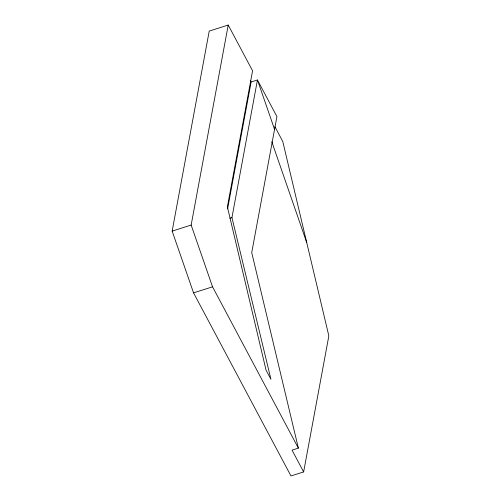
<?xml version="1.0" encoding="UTF-8"?>
<svg xmlns="http://www.w3.org/2000/svg" width="501" height="501" viewBox="0 0 501 501"><rect width="100%" height="100%" fill="white"/><g stroke="black" fill="none" stroke-linecap="round" stroke-linejoin="round"><path stroke-width="0.75" d="M274.899 126.678L282.777 141.489L328.844 335.92L303.637 471.929L290.968 475.95L193.549 292.866L172.156 231.099L209.224 31.087L228.224 25.05L252.579 70.823L227.373 206.832L266.062 370.151L270.935 379.307L231.95 217.584L257.451 79.972L251.114 81.989L227.611 208.829M303.637 471.929L292.039 450.13L298.371 448.119L212.549 286.835L191.157 225.062L228.224 25.05M172.156 231.099L191.157 225.062M229.834 218.254L231.95 217.584M193.549 292.866L212.549 286.835M250.419 80.68L251.114 81.989M274.561 129.39L257.451 79.972L276.934 116.589L251.727 252.598L298.371 448.119M271.799 141.714L306.731 242.59"/></g></svg>
